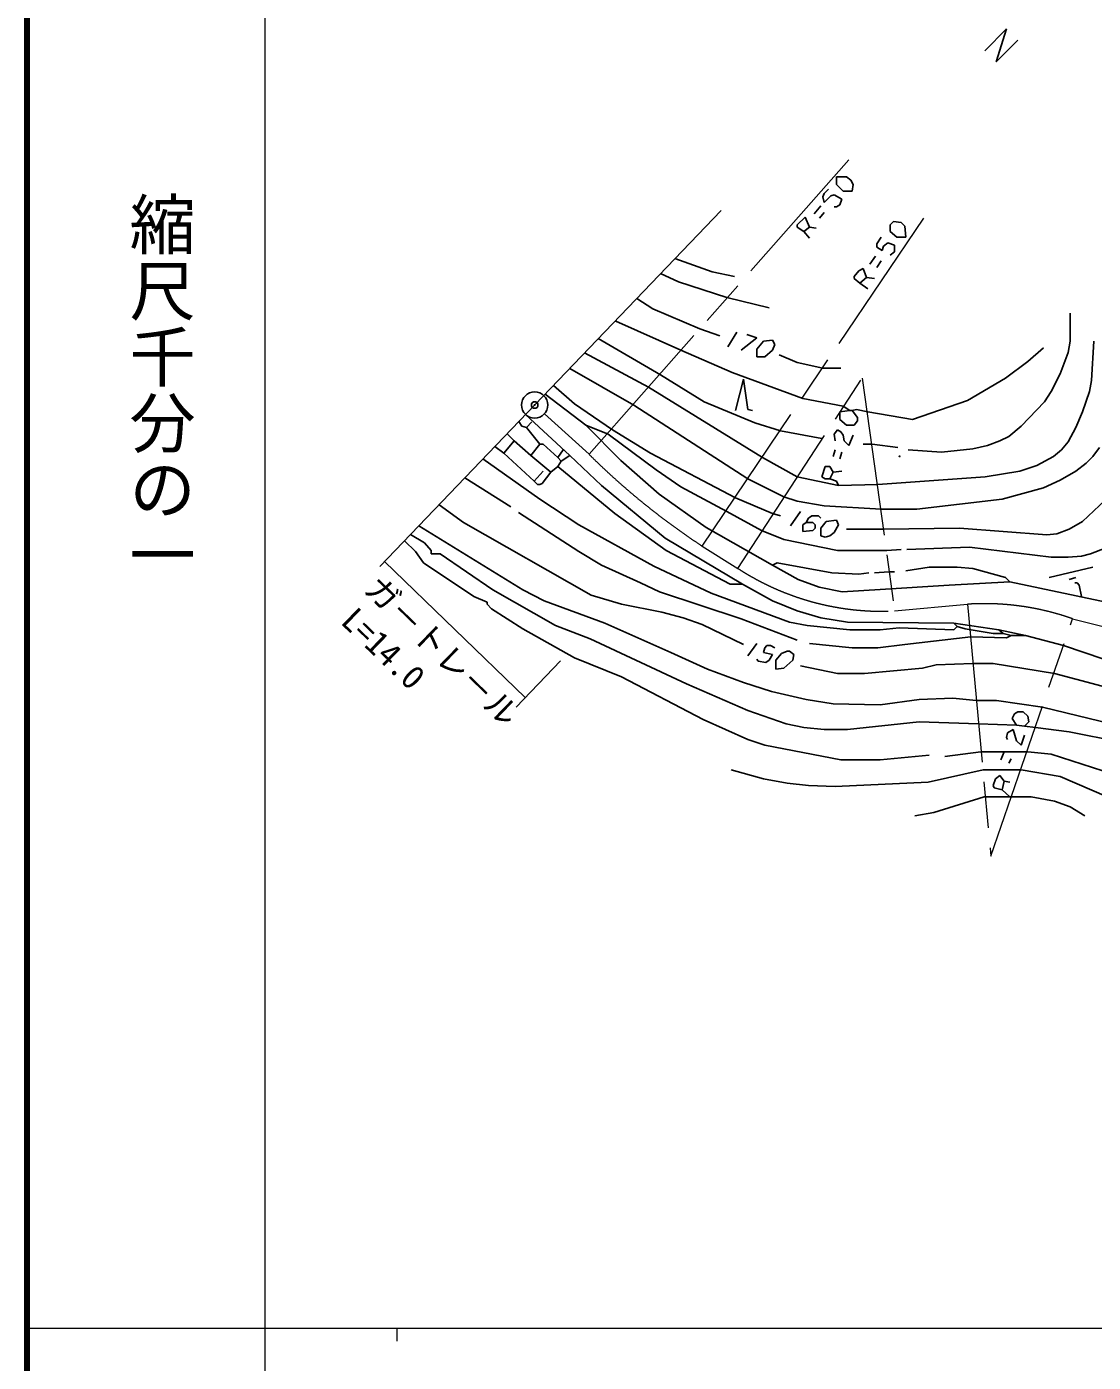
# Model space of a CAD drawing. Units: millimetres, scale not verified. Extents: x 69839 to 709839, y -172201 to 187799.
# Drawn here: x 69839 to 150514, y 10208 to 111259 of the extents above; entities that cross this region are included whole.
import ezdxf
from ezdxf.enums import TextEntityAlignment as Align

# ---------------------------------------------------------------- set-up
doc = ezdxf.new("R2010")
doc.units = ezdxf.units.MM
doc.header["$LTSCALE"] = 1000
doc.header["$PDMODE"] = 32
doc.header["$PDSIZE"] = 500
doc.linetypes.add('CHAIN', pattern=[18.5, 12, -1.5, 3.5, -1.5])
for name, color, linetype, lineweight in [('M-BGD', 7, 'Continuous', 25), ('M-BMK', 2, 'CHAIN', 13), ('M-BMK-HTXT', 7, 'Continuous', 13), ('M-BMK-LINE', 2, 'Continuous', 13), ('M-BMK-SRVR', 3, 'Continuous', 25), ('M-SUV', 7, 'Continuous', 13), ('M-TTL', 2, 'Continuous', 140)]:
    doc.layers.add(name, color=color, linetype=linetype, lineweight=lineweight)
doc.layers.add('M-OTRS', color=6, linetype='Continuous')
doc.styles.add('@ＭＳ ゴシック', font='')
doc.styles.add('ＭＳ ゴシック', font='')
doc.styles.get('@ＭＳ ゴシック').set_extended_font_data('@MS Gothic')
doc.styles.get('ＭＳ ゴシック').set_extended_font_data('MS Gothic')

# ---------------------------------------------------------------- blocks, each defined once
blk = doc.blocks.new('BUHIN10')
at = {"color": 3, "linetype": 'Continuous', "lineweight": 25}
for radius in [995, 30]:
    blk.add_circle((0, 0), radius, dxfattribs=at)

msp = doc.modelspace()

# ---------------------------------------------------------------- linework, layer by layer
at = {"layer": 'M-BGD'}
for p, q in [((131083, 99312), (131083, 99905)), ((131083, 99905), (131845, 99905)), ((131591, 98804), (131083, 99312)), ((131845, 99905), (132184, 99651)), ((132184, 99651), (132353, 99312)), ((132353, 99312), (132268, 98804)), ((130152, 98635), (130067, 98381)), ((130067, 98381), (130152, 97958)), ((130490, 98974), (130152, 98635)), ((130152, 97958), (130660, 98466)), ((130660, 98466), (130914, 98550)), ((130914, 98550), (131506, 98212)), ((131506, 98212), (131337, 97788)), ((132268, 98804), (131591, 98804)), ((129898, 97704), (129390, 97111)), ((130152, 97196), (129813, 96772)), ((131083, 97619), (130914, 97619)), ((131337, 97788), (131083, 97619)), ((128712, 96857), (128120, 96264)), ((128120, 96264), (128120, 96095)), ((128120, 96095), (128628, 95756)), ((129051, 96095), (128628, 95756)), ((129051, 96095), (128712, 96857)), ((129051, 96095), (129559, 96010)), ((135147, 96264), (135401, 96518)), ((135147, 95756), (135147, 96264)), ((135401, 96518), (135994, 96434)), ((135994, 96434), (136248, 96180)), ((136248, 96180), (136332, 95333)), ((128628, 95756), (129051, 95248)), ((134470, 95333), (134131, 94825)), ((135655, 95333), (135147, 95756)), ((136332, 95333), (135655, 95333)), ((134131, 94825), (134131, 94571)), ((134131, 94571), (134554, 94317)), ((134554, 94317), (134639, 94656)), ((134639, 94656), (134978, 94910)), ((134978, 94910), (135486, 94740)), ((135486, 94232), (135147, 93978)), ((135486, 94740), (135486, 94232)), ((118867, 93715), (121685, 92708)), ((134046, 93894), (133623, 93301)), ((134470, 93555), (134131, 93047)), ((117783, 92583), (119145, 91946)), ((121685, 92708), (123378, 92370)), ((132776, 92793), (132438, 92370)), ((132438, 92370), (132438, 92200)), ((132438, 92200), (132861, 91862)), ((133115, 92962), (132776, 92793)), ((133369, 92285), (132861, 91862)), ((133369, 92285), (133115, 92962)), ((133369, 92285), (133962, 92200)), ((119145, 91946), (122786, 90761)), ((132861, 91862), (133454, 91438)), ((115979, 90698), (117198, 89914)), ((122786, 90761), (126003, 89999)), ((114404, 88983), (119314, 86782)), ((117198, 89914), (120754, 88390)), ((148778, 89576), (148778, 87459)), ((120754, 88390), (122278, 87882)), ((123548, 88136), (122870, 87036)), ((124310, 87967), (125072, 87713)), ((113073, 87664), (117790, 84919)), ((125072, 87713), (123886, 86782)), ((125072, 86866), (125580, 87459)), ((125580, 87459), (126257, 87544)), ((126257, 87544), (126426, 87205)), ((126426, 87205), (126257, 86782)), ((146746, 86951), (145561, 85935)), ((148778, 87459), (148609, 86612)), ((150556, 87459), (150387, 84496)), ((112031, 86575), (116859, 83988)), ((119314, 86782), (123209, 85088)), ((125072, 86274), (125072, 86866)), ((125664, 86274), (125072, 86274)), ((126257, 86782), (125664, 86274)), ((126765, 86443), (128120, 85850)), ((145561, 85935), (143868, 84665)), ((148609, 86612), (148016, 85004)), ((110909, 85404), (115758, 82633)), ((117790, 84919), (121092, 82887)), ((123209, 85088), (128543, 83141)), ((128120, 85850), (130067, 85427)), ((130067, 85427), (131422, 85427)), ((148016, 85004), (147339, 83649)), ((109681, 84122), (111271, 82718)), ((116859, 83988), (125495, 78654)), ((123463, 82210), (124056, 84580)), ((124056, 84580), (124394, 82294)), ((143868, 84665), (140989, 82972)), ((150387, 84496), (150218, 83649)), ((109046, 83458), (112118, 81109)), ((109046, 83458), (112118, 81109)), ((121092, 82887), (124902, 81278)), ((128543, 83141), (131591, 82548)), ((140989, 82972), (136840, 81532)), ((146831, 82887), (145053, 81024)), ((147339, 83649), (146831, 82887)), ((150218, 83649), (149710, 82125)), ((110932, 78823), (107576, 81922)), ((111271, 82718), (114150, 80770)), ((115758, 82633), (124394, 77045)), ((124394, 82294), (124733, 82210)), ((132099, 82210), (131337, 82125)), ((131337, 81532), (131337, 82125)), ((131591, 82548), (132099, 82210)), ((132099, 82210), (132268, 82210)), ((132268, 82210), (132607, 82294)), ((132268, 82210), (132692, 81702)), ((132607, 82294), (133454, 82125)), ((136840, 81532), (133454, 82125)), ((149710, 82125), (149202, 80940)), ((107071, 81395), (107292, 81024)), ((107292, 81024), (107630, 80940)), ((108054, 81363), (107630, 80940)), ((107630, 80940), (108646, 79670)), ((112118, 81109), (113811, 80432)), ((112118, 81109), (114778, 78436)), ((124902, 81278), (126850, 80686)), ((131845, 81109), (131337, 81532)), ((132438, 81109), (131845, 81109)), ((132692, 81448), (132438, 81109)), ((132692, 81702), (132692, 81448)), ((145053, 81024), (144122, 80262)), ((149202, 80940), (148609, 79839)), ((106699, 79924), (105937, 78992)), ((106170, 80454), (106699, 79924)), ((106699, 79924), (107969, 78823)), ((113811, 80432), (117452, 77722)), ((114150, 80770), (117028, 78992)), ((126850, 80686), (129982, 80093)), ((131168, 80770), (130914, 80432)), ((130914, 80432), (130998, 79924)), ((131422, 80601), (131168, 80770)), ((131591, 80347), (131422, 80601)), ((131676, 79924), (131591, 80347)), ((132014, 79585), (131676, 79924)), ((132353, 80347), (132014, 79585)), ((143444, 79924), (142513, 79585)), ((144122, 80262), (143444, 79924)), ((148609, 79839), (148101, 79246)), ((105258, 79502), (105937, 78992)), ((105937, 78992), (108223, 76876)), ((108646, 79670), (107969, 78823)), ((107969, 78823), (109493, 77553)), ((108646, 79670), (108900, 79670)), ((108900, 79670), (110001, 78654)), ((110424, 79246), (110001, 78654)), ((110932, 78823), (110255, 78400)), ((113303, 76537), (110932, 78823)), ((117028, 78992), (123463, 75606)), ((130998, 79246), (130829, 78738)), ((131506, 79077), (131337, 78569)), ((133115, 79670), (133792, 79670)), ((133792, 79670), (135740, 79416)), ((139042, 79077), (136502, 79246)), ((141412, 79331), (139042, 79077)), ((142513, 79585), (141412, 79331)), ((148101, 79246), (147508, 78738)), ((150980, 79416), (150472, 78738)), ((104350, 78554), (108646, 75521)), ((110001, 77976), (109493, 77553)), ((110001, 78654), (110255, 78400)), ((110255, 78400), (110001, 77976)), ((110001, 77976), (114319, 74420)), ((114778, 78436), (117679, 75896)), ((125495, 78654), (128120, 77214)), ((130236, 77976), (129982, 77214)), ((130575, 77976), (130236, 77976)), ((130829, 77553), (130575, 77976)), ((146238, 78061), (144968, 77638)), ((147508, 78738), (146238, 78061)), ((149964, 78230), (149202, 77638)), ((150472, 78738), (149964, 78230)), ((102982, 77125), (106445, 74928)), ((108900, 77638), (108223, 76876)), ((108477, 76622), (108223, 76876)), ((109493, 77553), (108816, 76706)), ((117452, 77722), (119314, 76452)), ((124394, 77045), (127104, 75690)), ((128120, 77214), (131252, 76537)), ((129982, 77214), (130236, 77045)), ((130236, 77045), (130575, 77045)), ((130829, 77553), (130575, 77045)), ((130575, 77045), (131083, 76876)), ((131506, 77638), (130829, 77553)), ((131083, 76876), (131252, 76537)), ((142344, 77214), (134216, 76622)), ((144968, 77638), (142344, 77214)), ((148016, 76960), (146746, 76368)), ((149202, 77638), (148016, 76960)), ((108646, 76622), (108477, 76622)), ((108816, 76706), (108646, 76622)), ((118129, 72558), (113303, 76537)), ((117679, 75896), (121239, 73374)), ((119314, 76452), (122786, 74590)), ((131252, 76537), (134216, 76622)), ((146746, 76368), (143614, 75521)), ((101035, 75092), (102889, 73743)), ((108646, 75521), (111610, 73574)), ((123463, 75606), (126257, 74420)), ((127104, 75690), (128120, 75352)), ((128120, 75352), (130152, 75013)), ((130152, 75013), (134470, 74759)), ((143614, 75521), (137179, 74759)), ((151403, 75436), (149710, 73828)), ((107038, 74505), (111610, 71542)), ((114319, 74420), (118214, 71626)), ((122786, 74590), (125410, 73150)), ((126257, 74420), (126850, 74251)), ((128374, 74590), (127612, 73489)), ((128966, 74082), (128797, 73743)), ((129220, 74251), (128966, 74082)), ((129728, 74251), (129220, 74251)), ((129898, 74082), (129728, 74251)), ((129898, 73320), (130321, 73828)), ((130321, 73828), (131083, 73912)), ((131083, 73912), (131252, 73574)), ((137179, 74759), (134470, 74759)), ((149710, 73828), (148694, 73235)), ((98873, 72834), (99926, 72219)), ((99502, 73490), (107376, 68663)), ((102889, 73743), (112541, 68240)), ((111610, 73574), (117282, 70441)), ((121239, 73374), (126257, 70526)), ((125410, 73150), (127104, 72473)), ((128797, 73743), (128543, 73574)), ((128543, 73574), (128543, 73066)), ((128543, 73066), (129305, 73150)), ((129305, 73743), (128797, 73743)), ((129474, 73574), (129305, 73743)), ((129305, 73150), (129474, 73320)), ((129474, 73320), (129474, 73574)), ((129898, 72727), (129898, 73320)), ((130914, 72981), (130575, 72727)), ((131252, 73574), (130914, 72981)), ((131845, 73235), (134639, 73235)), ((140396, 73320), (134639, 73235)), ((143698, 73066), (140396, 73320)), ((147000, 72812), (143698, 73066)), ((147762, 72896), (147000, 72812)), ((148694, 73235), (147762, 72896)), ((98425, 72366), (99248, 71542)), ((99926, 72219), (100434, 71626)), ((123971, 69086), (118129, 72558)), ((127104, 72473), (131168, 71626)), ((130236, 72642), (129898, 72727)), ((130575, 72727), (130236, 72642)), ((141158, 71880), (136417, 71711)), ((147339, 71118), (141158, 71880)), ((151403, 71796), (150302, 71372)), ((99248, 71542), (99841, 70695)), ((100434, 71626), (100434, 71372)), ((100434, 71372), (101111, 71372)), ((101111, 71372), (105090, 68663)), ((111610, 71542), (113303, 70526)), ((118214, 71626), (123040, 69086)), ((131168, 71626), (134893, 71626)), ((135994, 71711), (134893, 71626)), ((148609, 71118), (147339, 71118)), ((149625, 71203), (148609, 71118)), ((150302, 71372), (149625, 71203)), ((99841, 70695), (103651, 68155)), ((113303, 70526), (116266, 69171)), ((117282, 70441), (121600, 68409)), ((126596, 70695), (126257, 70526)), ((126257, 70526), (128204, 69425)), ((126257, 70526), (128204, 69425)), ((130744, 69933), (126596, 70695)), ((132776, 69848), (130744, 69933)), ((133538, 69933), (132776, 69848)), ((135062, 70018), (133962, 69933)), ((135062, 70018), (135486, 70018)), ((136332, 70102), (138110, 70356)), ((138110, 70356), (140227, 70356)), ((140227, 70356), (141412, 70272)), ((141412, 70272), (143868, 69594)), ((150472, 70356), (147170, 69594)), ((116266, 69171), (117706, 68494)), ((123040, 69086), (123971, 69086)), ((126257, 67816), (123971, 69086)), ((128204, 69425), (129772, 68864)), ((129772, 68864), (131508, 68505)), ((134386, 68689), (139621, 68997)), ((139621, 68997), (144206, 69256)), ((143868, 69594), (144206, 69256)), ((144206, 69256), (151488, 67732)), ((149202, 69594), (148694, 69425)), ((149117, 69171), (149286, 69171)), ((149286, 69171), (149456, 69002)), ((149456, 69002), (149625, 68155)), ((103651, 68155), (104667, 67732)), ((104667, 67732), (104667, 67562)), ((105090, 68663), (109832, 65954)), ((107376, 68663), (108985, 67816)), ((108985, 67816), (113557, 66123)), ((112541, 68240), (114827, 67562)), ((117706, 68494), (123886, 66462)), ((121600, 68409), (127527, 66208)), ((128120, 67054), (126257, 67816)), ((131508, 68505), (134386, 68689)), ((104667, 67562), (105006, 67224)), ((105006, 67224), (107376, 65700)), ((114827, 67562), (117875, 66970)), ((117875, 66970), (119484, 66546)), ((129898, 66546), (128120, 67054)), ((107376, 65700), (111271, 63498)), ((109832, 65954), (112456, 64938)), ((113557, 66123), (118552, 63922)), ((119484, 66546), (120923, 66038)), ((120923, 66038), (124056, 64514)), ((123886, 66462), (128120, 64853)), ((127527, 66208), (128882, 65954)), ((128882, 65954), (132099, 65615)), ((131930, 66208), (129898, 66546)), ((139973, 66123), (131930, 66208)), ((134385, 65615), (135824, 65784)), ((135824, 65784), (139973, 65615)), ((139973, 66123), (140227, 65869)), ((143360, 65615), (139973, 66123)), ((139973, 65615), (140227, 65869)), ((140227, 65869), (140820, 65700)), ((142936, 65361), (140820, 65700)), ((112456, 64938), (119738, 61551)), ((132099, 65615), (134385, 65615)), ((141243, 65107), (136248, 64514)), ((141243, 65107), (143952, 65022)), ((142936, 65361), (143698, 65361)), ((143360, 65615), (143698, 65361)), ((145392, 65192), (143360, 65615)), ((143698, 65361), (144291, 65192)), ((143952, 65022), (144291, 65192)), ((145392, 65192), (144291, 65192)), ((148270, 64430), (145392, 65192)), ((118552, 63922), (121346, 62652)), ((125072, 64599), (124394, 63668)), ((125664, 64260), (125580, 63922)), ((125580, 63922), (126257, 63752)), ((125834, 64430), (125664, 64260)), ((126088, 64430), (125834, 64430)), ((126257, 63752), (126003, 63329)), ((126426, 64260), (126088, 64430)), ((126511, 63329), (126934, 63837)), ((126934, 63837), (127358, 64006)), ((127358, 64006), (127527, 64006)), ((127527, 64006), (127866, 63752)), ((127866, 63752), (127781, 63329)), ((132268, 64260), (129051, 64599)), ((134216, 64260), (132268, 64260)), ((136248, 64514), (134216, 64260)), ((156483, 61636), (148270, 64430)), ((106852, 59784), (110203, 63276)), ((111271, 63498), (114827, 62059)), ((121346, 62652), (124056, 61636)), ((125156, 63244), (125072, 63414)), ((125749, 63160), (125156, 63244)), ((126003, 63329), (125749, 63160)), ((126511, 62652), (126511, 63329)), ((127104, 62736), (126511, 62652)), ((127781, 63329), (127104, 62736)), ((131168, 62313), (128374, 62906)), ((137602, 62736), (133200, 62313)), ((138618, 62990), (137602, 62736)), ((141412, 63075), (138618, 62990)), ((141412, 63075), (142936, 63075)), ((142936, 63075), (147593, 62313)), ((114827, 62059), (121008, 58842)), ((133200, 62313), (131168, 62313)), ((157499, 59688), (147593, 62313)), ((119738, 61551), (124394, 59519)), ((124056, 61636), (126172, 60958)), ((126172, 60958), (128797, 60366)), ((128797, 60366), (130829, 60027)), ((130829, 60027), (134385, 59942)), ((134385, 59942), (137348, 60366)), ((137348, 60366), (139888, 60450)), ((139888, 60450), (141666, 60281)), ((141666, 60281), (143190, 60281)), ((143190, 60281), (146662, 59773)), ((146662, 59773), (157076, 57233)), ((121008, 58842), (124394, 57318)), ((124394, 59519), (127273, 58503)), ((131930, 58080), (137348, 58672)), ((137348, 58672), (141836, 58503)), ((144376, 58926), (144545, 59265)), ((144714, 58418), (144376, 58926)), ((144545, 59265), (144799, 59434)), ((144799, 59434), (145222, 59434)), ((145222, 59434), (145561, 59096)), ((145646, 58672), (145307, 58334)), ((145561, 59096), (145646, 58672)), ((127273, 58503), (128628, 58249)), ((128628, 58249), (130152, 58080)), ((130152, 58080), (131930, 58080)), ((141836, 58503), (144714, 58418)), ((144037, 57826), (143952, 57487)), ((144460, 58080), (144037, 57826)), ((144714, 57233), (144460, 58080)), ((144714, 58418), (145307, 58334)), ((145307, 57656), (145053, 56894)), ((145307, 58334), (146154, 58249)), ((146154, 58249), (148694, 57910)), ((148694, 57910), (152504, 57148)), ((124394, 57318), (125664, 56894)), ((125664, 56894), (131422, 55794)), ((143952, 57487), (144037, 57318)), ((145053, 56894), (144714, 57233)), ((131422, 55794), (134385, 55794)), ((134385, 55794), (138110, 56132)), ((142005, 56386), (139296, 56048)), ((142005, 56386), (143783, 56386)), ((143783, 56386), (143529, 55794)), ((143783, 56386), (145561, 56386)), ((144291, 55878), (144122, 55540)), ((147339, 56217), (145561, 56386)), ((158092, 52746), (147339, 56217)), ((123124, 55032), (125580, 54354)), ((138026, 54100), (142174, 55032)), ((145053, 55032), (142174, 55032)), ((143444, 54608), (143106, 54354)), ((143783, 54185), (143444, 54608)), ((145053, 55032), (148016, 54524)), ((125580, 54354), (127358, 54016)), ((127358, 54016), (128966, 53846)), ((128966, 53846), (130998, 53762)), ((130998, 53762), (138026, 54100)), ((143106, 54354), (142936, 53846)), ((142936, 53846), (143021, 53677)), ((143021, 53677), (143614, 53508)), ((143783, 54185), (143614, 53508)), ((143783, 54185), (144206, 54100)), ((148016, 54524), (154451, 51730)), ((142259, 53000), (138449, 51814)), ((144206, 53000), (142259, 53000)), ((143614, 53508), (144206, 53000)), ((144206, 53000), (144376, 53000)), ((145815, 53000), (144376, 53000)), ((147593, 52661), (145815, 53000)), ((148778, 52238), (147593, 52661)), ((138449, 51814), (137010, 51560)), ((149879, 51560), (148778, 52238))]:
    msp.add_line(p, q, dxfattribs=at)
for radius in [31.2, 25, 18.8, 12.5, 6.2]:
    msp.add_circle((135862, 78754), radius, dxfattribs=at)
at = {"layer": 'M-BMK'}
for p, q in [((112372, 78908), (132014, 101175)), ((120923, 71965), (137687, 96772)), ((123632, 70272), (133030, 84665)), ((133030, 84665), (135486, 67054)), ((109001, 81966), (112372, 78908)), ((109001, 81966), (112372, 78908)), ((120923, 71965), (123632, 70272)), ((120923, 71965), (123632, 70272)), ((135486, 67054), (140989, 67562)), ((140989, 67562), (142767, 48512)), ((142767, 48512), (148948, 66462)), ((148948, 66462), (152673, 65530)), ((148948, 66462), (152673, 65530))]:
    msp.add_line(p, q, dxfattribs=at)
for centre, radius, start, end in [((151142, 117920), 55000, 225.17818, 236.67197), ((134546, 87032), 20000, 236.92888, 272.69505), ((142287, 47605), 20000, 70.54346, 93.71872)]:
    msp.add_arc(centre, radius, start, end, dxfattribs=at)
at = {"layer": 'M-BMK-HTXT'}
msp.add_line((96906, 70801), (107544, 60505), dxfattribs=at)
at = {"layer": 'M-BMK-LINE'}
msp.add_line((122362, 97365), (96559, 70417), dxfattribs=at)
at = {"layer": 'M-BMK-SRVR'}
for p, q in [((143953, 111098), (142318, 109446)), ((143161, 108607), (143953, 111098)), ((144798, 110243), (143161, 108607))]:
    msp.add_line(p, q, dxfattribs=at)
at = {"layer": 'M-OTRS'}
msp.add_point((108260, 82637), dxfattribs=at)
at = {"layer": 'M-SUV'}
for p, q in [((87839, 177799), (87839, -172201)), ((69839, 12799), (608839, 12799)), ((97839, 12799), (97839, 11799))]:
    msp.add_line(p, q, dxfattribs=at)
at = {"layer": 'M-TTL'}
msp.add_line((69839, 187799), (69839, -172201), dxfattribs=at)

# ---------------------------------------------------------------- block references
at = {"layer": 'M-BMK-SRVR'}
msp.add_blockref('BUHIN10', (108260, 82638), dxfattribs=at)

# ---------------------------------------------------------------- texts
at = {"layer": 'M-BMK-HTXT', "style": 'ＭＳ ゴシック'}
for s, p in [('ガ－トレ－ル', (94872, 68197)), ('L=14.0', (93120, 65766))]:
    msp.add_text(s, height=1833, rotation=315.9, dxfattribs=at).set_placement(p, align=Align.BOTTOM_LEFT)
at = {"layer": 'M-SUV', "style": '@ＭＳ ゴシック'}
msp.add_text('縮尺千分の一', height=3666, rotation=270, dxfattribs=at).set_placement((77116, 98830), align=Align.BOTTOM_LEFT)

doc.saveas('drawing.dxf')
